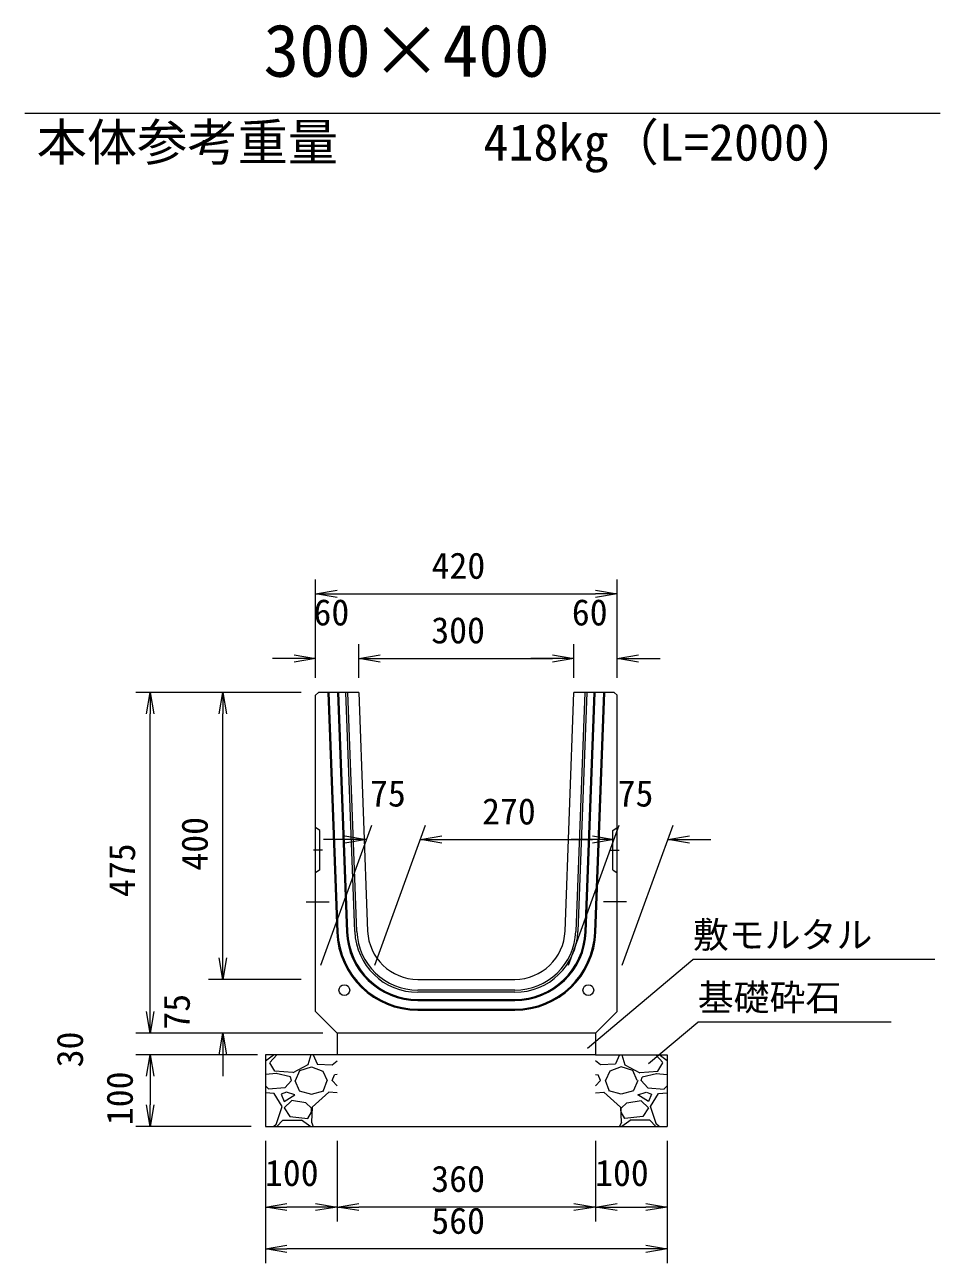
# Model space of a CAD drawing. Units: millimetres, scale not verified. Extents: x 0 to 84100, y -1845 to 57555.
# Drawn here: x 27936 to 34314, y 29337 to 37967 of the extents above; entities that cross this region are included whole.
import ezdxf
from ezdxf.enums import TextEntityAlignment as Align

# ---------------------------------------------------------------- set-up
doc = ezdxf.new("R2010")
doc.units = ezdxf.units.MM
doc.header["$LTSCALE"] = 100
doc.linetypes.add('USER1', pattern=[19, 12.7, -6.3])
for name, color, linetype in [('D-MTR-TXT(文字列）', 7, 'Continuous'), ('D-STR-TXT（文字）', 7, 'Continuous'), ('D-TTL-TXT（文字）', 7, 'Continuous')]:
    doc.layers.add(name, color=color, linetype=linetype)
for name, color, linetype, lineweight in [('D-STR-DIM（寸法）', 7, 'Continuous', 18), ('D-STR-HTXT（旗揚げ）', 7, 'Continuous', 18), ('D-STR-STR1（構造物）', 7, 'Continuous', 18), ('D-STR-STRn（構造物）', 7, 'Continuous', 18), ('D-STR（構造物外形線）', 1, 'Continuous', 18)]:
    doc.layers.add(name, color=color, linetype=linetype, lineweight=lineweight)
doc.styles.add('ＭＳ ゴシック', font='')
doc.styles.get('ＭＳ ゴシック').set_extended_font_data('MS Gothic')

msp = doc.modelspace()

# ---------------------------------------------------------------- linework, layer by layer
at = {"layer": 'D-STR-DIM（寸法）'}
for p, q in [((29962, 33415.2), (29962, 34101.4)), ((32062, 33415.2), (32062, 34101.4)), ((29962, 34001.4), (30112, 34026.4)), ((30112, 33976.4), (29962, 34001.4)), ((29962, 34001.4), (30112, 34001.4)), ((30112, 34001.4), (31912, 34001.4)), ((31912, 34026.4), (32062, 34001.4)), ((32062, 34001.4), (31912, 33976.4)), ((32062, 34001.4), (31912, 34001.4)), ((29812, 33576.4), (29962, 33551.4)), ((29962, 33415.2), (29962, 33651.4)), ((30262, 33415.2), (30262, 33651.4)), ((30262, 33415.2), (30262, 33651.4)), ((30262, 33551.4), (30412, 33576.4)), ((30262, 33551.4), (30412, 33576.4)), ((31612, 33576.4), (31762, 33551.4)), ((31612, 33576.4), (31762, 33551.4)), ((31762, 33415.2), (31762, 33651.4)), ((31762, 33415.2), (31762, 33651.4)), ((32062, 33415.2), (32062, 33651.4)), ((32062, 33551.4), (32212, 33576.4)), ((29812, 33551.4), (29662, 33551.4)), ((29962, 33551.4), (29812, 33526.4)), ((29962, 33551.4), (29812, 33551.4)), ((30412, 33526.4), (30262, 33551.4)), ((30262, 33551.4), (30412, 33551.4)), ((30412, 33526.4), (30262, 33551.4)), ((30262, 33551.4), (30412, 33551.4)), ((30412, 33551.4), (30562, 33551.4)), ((30412, 33551.4), (31612, 33551.4)), ((31612, 33551.4), (31462, 33551.4)), ((31762, 33551.4), (31612, 33526.4)), ((31762, 33551.4), (31612, 33551.4)), ((31762, 33551.4), (31612, 33526.4)), ((31762, 33551.4), (31612, 33551.4)), ((32212, 33526.4), (32062, 33551.4)), ((32062, 33551.4), (32212, 33551.4)), ((32212, 33551.4), (32362, 33551.4)), ((29862, 33315.2), (28709.2, 33315.2)), ((28784.2, 33165.2), (28809.2, 33315.2)), ((28809.2, 33315.2), (28834.2, 33165.2)), ((28809.2, 33315.2), (28809.2, 33165.2)), ((29862, 33315.2), (29215.3, 33315.2)), ((29290.3, 33165.2), (29315.3, 33315.2)), ((29315.3, 33315.2), (29340.3, 33165.2)), ((29315.3, 33315.2), (29315.3, 33165.2)), ((28809.2, 31090.2), (28809.2, 33165.2)), ((29315.3, 31465.2), (29315.3, 33165.2)), ((29998.4, 31415.2), (30353, 32389.4)), ((30373.4, 31415.2), (30728, 32389.4)), ((30373.4, 31415.2), (30728, 32389.4)), ((31723.4, 31415.2), (32078, 32389.4)), ((31723.4, 31415.2), (32078, 32389.4)), ((32098.4, 31415.2), (32453, 32389.4)), ((30166.6, 32289.4), (30016.6, 32289.4)), ((30166.6, 32314.4), (30316.6, 32289.4)), ((30316.6, 32289.4), (30166.6, 32264.4)), ((30316.6, 32289.4), (30166.6, 32289.4)), ((30691.6, 32289.4), (30841.6, 32314.4)), ((30691.6, 32289.4), (30841.6, 32314.4)), ((30841.6, 32264.4), (30691.6, 32289.4)), ((30691.6, 32289.4), (30841.6, 32289.4)), ((30841.6, 32264.4), (30691.6, 32289.4)), ((30691.6, 32289.4), (30841.6, 32289.4)), ((30841.6, 32289.4), (31891.6, 32289.4)), ((30841.6, 32289.4), (30991.6, 32289.4)), ((31891.6, 32289.4), (31741.6, 32289.4)), ((31891.6, 32314.4), (32041.6, 32289.4)), ((31891.6, 32314.4), (32041.6, 32289.4)), ((32041.6, 32289.4), (31891.6, 32264.4)), ((32041.6, 32289.4), (31891.6, 32289.4)), ((32041.6, 32289.4), (31891.6, 32264.4)), ((32041.6, 32289.4), (31891.6, 32289.4)), ((32416.6, 32289.4), (32566.6, 32314.4)), ((32566.6, 32264.4), (32416.6, 32289.4)), ((32416.6, 32289.4), (32566.6, 32289.4)), ((32566.6, 32289.4), (32716.6, 32289.4)), ((29315.3, 31465.2), (29315.3, 31615.2)), ((29315.3, 31315.2), (29290.3, 31465.2)), ((29315.3, 31315.2), (29290.3, 31465.2)), ((29340.3, 31465.2), (29315.3, 31315.2)), ((29315.3, 31315.2), (29315.3, 31465.2)), ((29340.3, 31465.2), (29315.3, 31315.2)), ((29315.3, 31315.2), (29315.3, 31465.2)), ((28809.2, 31090.2), (28809.2, 31240.2)), ((28809.2, 31090.2), (28809.2, 31240.2)), ((29862, 31315.2), (29215.3, 31315.2)), ((29862, 31315.2), (29215.3, 31315.2)), ((28809.2, 30940.2), (28784.2, 31090.2)), ((28809.2, 30940.2), (28784.2, 31090.2)), ((28809.2, 30940.2), (28784.2, 31090.2)), ((28834.2, 31090.2), (28809.2, 30940.2)), ((28809.2, 30940.2), (28809.2, 31090.2)), ((28834.2, 31090.2), (28809.2, 30940.2)), ((28809.2, 30940.2), (28809.2, 31090.2)), ((28834.2, 31090.2), (28809.2, 30940.2)), ((28809.2, 30940.2), (28809.2, 31090.2)), ((30012, 30940.2), (28709.2, 30940.2)), ((30012, 30940.2), (28709.2, 30940.2)), ((30012, 30940.2), (28709.2, 30940.2)), ((30012, 30940.2), (29215.3, 30940.2)), ((29290.3, 30790.2), (29315.3, 30940.2)), ((29315.3, 30940.2), (29340.3, 30790.2)), ((29315.3, 30940.2), (29315.3, 30790.2)), ((29512, 30790.2), (28709.2, 30790.2)), ((29512, 30790.2), (28709.2, 30790.2)), ((29557, 30790.2), (28709.2, 30790.2)), ((28784.2, 30640.2), (28809.2, 30790.2)), ((28784.2, 30640.2), (28809.2, 30790.2)), ((28784.2, 30640.2), (28809.2, 30790.2)), ((28809.2, 30790.2), (28834.2, 30640.2)), ((28809.2, 30790.2), (28809.2, 30640.2)), ((28809.2, 30790.2), (28834.2, 30640.2)), ((28809.2, 30790.2), (28809.2, 30640.2)), ((28809.2, 30790.2), (28834.2, 30640.2)), ((28809.2, 30790.2), (28809.2, 30640.2)), ((29315.3, 30790.2), (29315.3, 30640.2)), ((28809.2, 30640.2), (28809.2, 30490.2)), ((28809.2, 30640.2), (28809.2, 30490.2)), ((28809.2, 30640.2), (28809.2, 30440.2)), ((28809.2, 30290.2), (28784.2, 30440.2)), ((28834.2, 30440.2), (28809.2, 30290.2)), ((28809.2, 30290.2), (28809.2, 30440.2)), ((29512, 30290.2), (28709.2, 30290.2)), ((29612, 30190.2), (29612, 29337.3)), ((29612, 30190.2), (29612, 29629.1)), ((30112, 30190.2), (30112, 29629.1)), ((30112, 30190.2), (30112, 29629.1)), ((31912, 30190.2), (31912, 29629.1)), ((31912, 30190.2), (31912, 29629.1)), ((32412, 30190.2), (32412, 29629.1)), ((32412, 30190.2), (32412, 29337.3)), ((29612, 29729.1), (29762, 29754.1)), ((29762, 29704.1), (29612, 29729.1)), ((29612, 29729.1), (29762, 29729.1)), ((29962, 29729.1), (29762, 29729.1)), ((29962, 29754.1), (30112, 29729.1)), ((30112, 29729.1), (29962, 29704.1)), ((30112, 29729.1), (29962, 29729.1)), ((30112, 29729.1), (30262, 29754.1)), ((30262, 29704.1), (30112, 29729.1)), ((30112, 29729.1), (30262, 29729.1)), ((31762, 29729.1), (30262, 29729.1)), ((31762, 29754.1), (31912, 29729.1)), ((31912, 29729.1), (31762, 29704.1)), ((31912, 29729.1), (31762, 29729.1)), ((31912, 29729.1), (32062, 29754.1)), ((32062, 29704.1), (31912, 29729.1)), ((31912, 29729.1), (32062, 29729.1)), ((32062, 29729.1), (32262, 29729.1)), ((32262, 29754.1), (32412, 29729.1)), ((32412, 29729.1), (32262, 29704.1)), ((32412, 29729.1), (32262, 29729.1)), ((29612, 29437.3), (29762, 29462.3)), ((29762, 29412.3), (29612, 29437.3)), ((29612, 29437.3), (29762, 29437.3)), ((32262, 29437.3), (29762, 29437.3)), ((32262, 29462.3), (32412, 29437.3)), ((32412, 29437.3), (32262, 29412.3)), ((32412, 29437.3), (32262, 29437.3))]:
    msp.add_line(p, q, dxfattribs=at)
at = {"layer": 'D-STR-HTXT（旗揚げ）'}
for p, q in [((27935.5, 37349.8), (34313.8, 37349.8)), ((31856.5, 30836.7), (32590.8, 31453.7)), ((34276.4, 31453.7), (32590.8, 31453.7)), ((32280.4, 30729), (32624.4, 31017.3)), ((33971.7, 31017.3), (32624.4, 31017.3))]:
    msp.add_line(p, q, dxfattribs=at)
at = {"layer": 'D-STR-STR1（構造物）'}
for p, q in [((29992, 32352.7), (29962, 32372.7)), ((32032, 32352.7), (32062, 32372.7)), ((29992, 32077.7), (29992, 32352.7)), ((32032, 32077.7), (32032, 32352.7)), ((29992, 32077.7), (29962, 32057.7)), ((32032, 32077.7), (32062, 32057.7))]:
    msp.add_line(p, q, dxfattribs=at)
at = {"layer": 'D-STR-STR1（構造物）', "linetype": 'USER1'}
for p, q in [((30009, 32215.2), (29948, 32215.2)), ((32015.1, 32215.2), (32076, 32215.2)), ((29897.2, 31855.2), (30056.8, 31855.2)), ((32126.9, 31855.2), (31967.3, 31855.2))]:
    msp.add_line(p, q, dxfattribs=at)
at = {"layer": 'D-STR-STR1（構造物）'}
for centre in [(30162, 31240.2), (31862, 31240.2)]:
    msp.add_circle(centre, 37.5, dxfattribs=at)
at = {"layer": 'D-STR-STRn（構造物）'}
for p, q in [((30112, 30940.2), (30112, 30790.2)), ((31912, 30940.2), (31912, 30790.2)), ((30112, 30790.2), (29612, 30790.2)), ((29612, 30790.2), (29612, 30290.2)), ((29612, 30746.7), (29668.3, 30790.2)), ((29642.9, 30735), (29692.6, 30790.2)), ((29678.9, 30674.7), (29643.9, 30734.7)), ((29928.1, 30789.9), (29908.1, 30719.9)), ((29945.1, 30790.2), (29972.1, 30726.1)), ((29972.6, 30724.7), (30077.6, 30719.7)), ((30077.9, 30720.3), (30112, 30746.7)), ((31912, 30790.2), (30112, 30790.2)), ((31912, 30790.2), (32412, 30790.2)), ((31946.1, 30720.3), (31912, 30746.7)), ((32051.5, 30724.7), (31946.5, 30719.7)), ((32079, 30790.2), (32052, 30726.1)), ((32096, 30789.9), (32116, 30719.9)), ((32381.2, 30735), (32331.5, 30790.2)), ((32345.2, 30674.7), (32380.2, 30734.7)), ((32412, 30746.7), (32355.8, 30790.2)), ((32412, 30790.2), (32412, 30290.2)), ((29688.4, 30659.4), (29612, 30651.4)), ((29802.6, 30666), (29677.6, 30676)), ((29787.7, 30635.3), (29687.7, 30660.3)), ((29793, 30609.7), (29788, 30634.7)), ((29908.2, 30719.6), (29803.2, 30664.6)), ((29822.8, 30609.9), (29852.8, 30679.9)), ((29853, 30680), (29933, 30705)), ((29932.7, 30704.9), (30012.7, 30674.9)), ((30013, 30674.8), (30043, 30609.8)), ((30077.8, 30610.1), (30092.8, 30650.1)), ((30112, 30651.4), (30093.3, 30649.4)), ((31912, 30651.4), (31930.7, 30649.4)), ((31946.3, 30610.1), (31931.3, 30650.1)), ((32011.1, 30674.8), (31981.1, 30609.8)), ((32091.4, 30704.9), (32011.4, 30674.9)), ((32171.1, 30680), (32091.1, 30705)), ((32115.9, 30719.6), (32220.9, 30664.6)), ((32201.3, 30609.9), (32171.3, 30679.9)), ((32221.5, 30666), (32346.5, 30676)), ((32231.1, 30609.7), (32236.1, 30634.7)), ((32236.4, 30635.3), (32336.4, 30660.3)), ((32335.7, 30659.4), (32412, 30651.4)), ((29632.8, 30551.6), (29612, 30574.2)), ((29747.6, 30560.3), (29632.6, 30550.3)), ((29792.9, 30610), (29747.9, 30560)), ((29817.5, 30610.1), (29847.5, 30540.1)), ((30017.8, 30540.2), (30042.8, 30610.2)), ((30112, 30574.2), (30077.8, 30611.6)), ((31912, 30574.2), (31946.3, 30611.6)), ((32006.3, 30540.2), (31981.3, 30610.2)), ((32206.6, 30610.1), (32176.6, 30540.1)), ((32231.2, 30610), (32276.2, 30560)), ((32276.5, 30560.3), (32391.5, 30550.3)), ((32391.3, 30551.6), (32412, 30574.2)), ((29673.1, 30519.5), (29612, 30524.6)), ((29729, 30430.3), (29674, 30520.3)), ((29722.7, 30515), (29742.7, 30465)), ((29757.9, 30529.8), (29722.9, 30514.8)), ((29742.7, 30465.1), (29817.7, 30510.1)), ((29792.9, 30470), (29742.9, 30420)), ((29818.1, 30510.1), (29758.1, 30530.1)), ((29893.5, 30455.3), (29793.5, 30470.3)), ((29847.5, 30539.6), (29932.5, 30514.6)), ((29933.2, 30514.7), (30018.2, 30539.7)), ((30053, 30529.9), (29938, 30424.9)), ((30112, 30524.6), (30053.1, 30529.5)), ((31912, 30524.6), (31971, 30529.5)), ((31971.1, 30529.9), (32086.1, 30424.9)), ((32090.9, 30514.7), (32005.9, 30539.7)), ((32176.6, 30539.6), (32091.6, 30514.6)), ((32130.6, 30455.3), (32230.6, 30470.3)), ((32206, 30510.1), (32266, 30530.1)), ((32281.4, 30465.1), (32206.3, 30510.1)), ((32231.2, 30470), (32281.2, 30420)), ((32266.2, 30529.8), (32301.2, 30514.8)), ((32301.4, 30515), (32281.4, 30465)), ((32295.1, 30430.3), (32350.1, 30520.3)), ((32351, 30519.5), (32412, 30524.6)), ((29688, 30304.8), (29728, 30429.8)), ((29742.7, 30420.2), (29782.7, 30360.2)), ((29934, 30418.9), (29894, 30453.9)), ((29908.1, 30345), (29933.1, 30390)), ((29937.7, 30425.2), (29932.7, 30320.2)), ((29932.9, 30390), (29932.9, 30420)), ((32086.4, 30425.2), (32091.4, 30320.2)), ((32090.1, 30418.9), (32130.1, 30453.9)), ((32116, 30345), (32091, 30390)), ((32091.2, 30390), (32091.2, 30420)), ((32281.3, 30420.2), (32241.3, 30360.2)), ((32336.1, 30304.8), (32296.1, 30429.8)), ((29612, 30290.2), (32412, 30290.2)), ((29668.3, 30290.2), (29687.9, 30305.3)), ((29692.6, 30290.2), (29732.9, 30335)), ((29732.9, 30335), (29862.9, 30335)), ((29783.1, 30359.8), (29908.1, 30344.8)), ((29862.8, 30336.1), (29927.8, 30291.1)), ((29932.1, 30321.1), (29945.1, 30290.2)), ((32092, 30321.1), (32079, 30290.2)), ((32161.3, 30336.1), (32096.3, 30291.1)), ((32241, 30359.8), (32116, 30344.8)), ((32291.2, 30335), (32161.2, 30335)), ((32331.5, 30290.2), (32291.2, 30335)), ((32355.7, 30290.2), (32336.1, 30305.3))]:
    msp.add_line(p, q, dxfattribs=at)
at = {"layer": 'D-STR（構造物外形線）'}
for p, q in [((29982, 33315.2), (29962, 33295.2)), ((30262, 33315.2), (29982, 33315.2)), ((30046.9, 33315.2), (30109.6, 31644)), ((30054.4, 33315.2), (30117.1, 31644.3)), ((30114.4, 33315.2), (30177, 31646.6)), ((30121.9, 33315.2), (30184.5, 31646.8)), ((30234.5, 31648.7), (30172, 33315.2)), ((30249.5, 31649.3), (30187, 33315.2)), ((30262, 33315.2), (30324.4, 31652.1)), ((31699.7, 31652.1), (31762, 33315.2)), ((32042, 33315.2), (31762, 33315.2)), ((31837.1, 33315.2), (31774.6, 31649.3)), ((31852.1, 33315.2), (31789.6, 31648.7)), ((31839.6, 31646.8), (31902.1, 33315.2)), ((31847.1, 31646.6), (31909.6, 33315.2)), ((31907, 31644.3), (31969.7, 33315.2)), ((31914.5, 31644), (31977.2, 33315.2)), ((32062, 33295.2), (32042, 33315.2)), ((29962, 31090.2), (29962, 33295.2)), ((32062, 31090.2), (32062, 33295.2)), ((30674.2, 31315.2), (31349.9, 31315.2)), ((31349.9, 31240.2), (30674.2, 31240.2)), ((31349.9, 31225.2), (30674.2, 31225.2)), ((30674.2, 31175.2), (31349.9, 31175.2)), ((30674.2, 31167.7), (31349.9, 31167.7)), ((30112, 30940.2), (29962, 31090.2)), ((30674.2, 31107.7), (31349.9, 31107.7)), ((30674.2, 31100.2), (31349.9, 31100.2)), ((31912, 30940.2), (32062, 31090.2)), ((31912, 30940.2), (30112, 30940.2))]:
    msp.add_line(p, q, dxfattribs=at)
for centre, radius, start, end in [((30674.2, 31665.2), 565, 182.14759, 270), ((30674.2, 31665.2), 557.5, 182.14759, 270), ((30674.2, 31665.2), 497.5, 182.14759, 270), ((30674.2, 31665.2), 490, 182.14759, 270), ((30674.2, 31665.2), 440, 182.14759, 270), ((30674.2, 31665.2), 425, 182.14759, 270), ((30674.2, 31665.2), 350, 182.14759, 270), ((31349.9, 31665.2), 350, 270, 357.85241), ((31349.9, 31665.2), 425, 270, 357.85241), ((31349.9, 31665.2), 440, 270, 357.85241), ((31349.9, 31665.2), 490, 270, 357.85241), ((31349.9, 31665.2), 497.5, 270, 357.85241), ((31349.9, 31665.2), 557.5, 270, 357.85241), ((31349.9, 31665.2), 565, 270, 357.85241)]:
    msp.add_arc(centre, radius, start, end, dxfattribs=at)

# ---------------------------------------------------------------- texts
at = {"layer": 'D-MTR-TXT(文字列）', "style": 'ＭＳ ゴシック'}
for s, p in [('本体参考重量', (28018.5, 36943.2)), ('418kg（L=2000)', (31130.5, 36943.2))]:
    msp.add_text(s, height=256.6, dxfattribs=at).set_placement(p, align=Align.BOTTOM_LEFT)
at = {"layer": 'D-STR-DIM（寸法）', "style": 'ＭＳ ゴシック'}
for s, p in [('420', (30769.7, 34051.4)), ('60', (29947.1, 33726.4)), ('60', (31747.1, 33726.4)), ('300', (30767.8, 33601.4)), ('75', (30341, 32464.4)), ('75', (32066, 32464.4)), ('270', (31121.7, 32339.4)), ('100', (29608.9, 29820.5)), ('100', (31908.9, 29820.5)), ('360', (30767.8, 29779.1)), ('560', (30767.8, 29487.3))]:
    msp.add_text(s, height=183.3, dxfattribs=at).set_placement(p, align=Align.BOTTOM_LEFT)
for s, p in [('400', (29265.3, 32072.8)), ('475', (28759.2, 31888.5)), ('75', (29140.3, 30964.6)), ('30', (28396.2, 30702.1)), ('30', (28396.2, 30702.1)), ('100', (28743.1, 30299.3))]:
    msp.add_text(s, height=183.3, rotation=90, dxfattribs=at).set_placement(p, align=Align.BOTTOM_LEFT)
at = {"layer": 'D-STR-TXT（文字）', "style": 'ＭＳ ゴシック'}
for s, p in [('敷モルタル', (32590.8, 31478.9)), ('基礎砕石', (32624.4, 31042.5))]:
    msp.add_text(s, height=183.3, dxfattribs=at).set_placement(p, align=Align.BOTTOM_LEFT)
at = {"layer": 'D-TTL-TXT（文字）', "style": 'ＭＳ ゴシック'}
msp.add_text('300×400', height=366.6, dxfattribs=at).set_placement((29598.1, 37494.7), align=Align.BOTTOM_LEFT)

doc.saveas('drawing.dxf')
